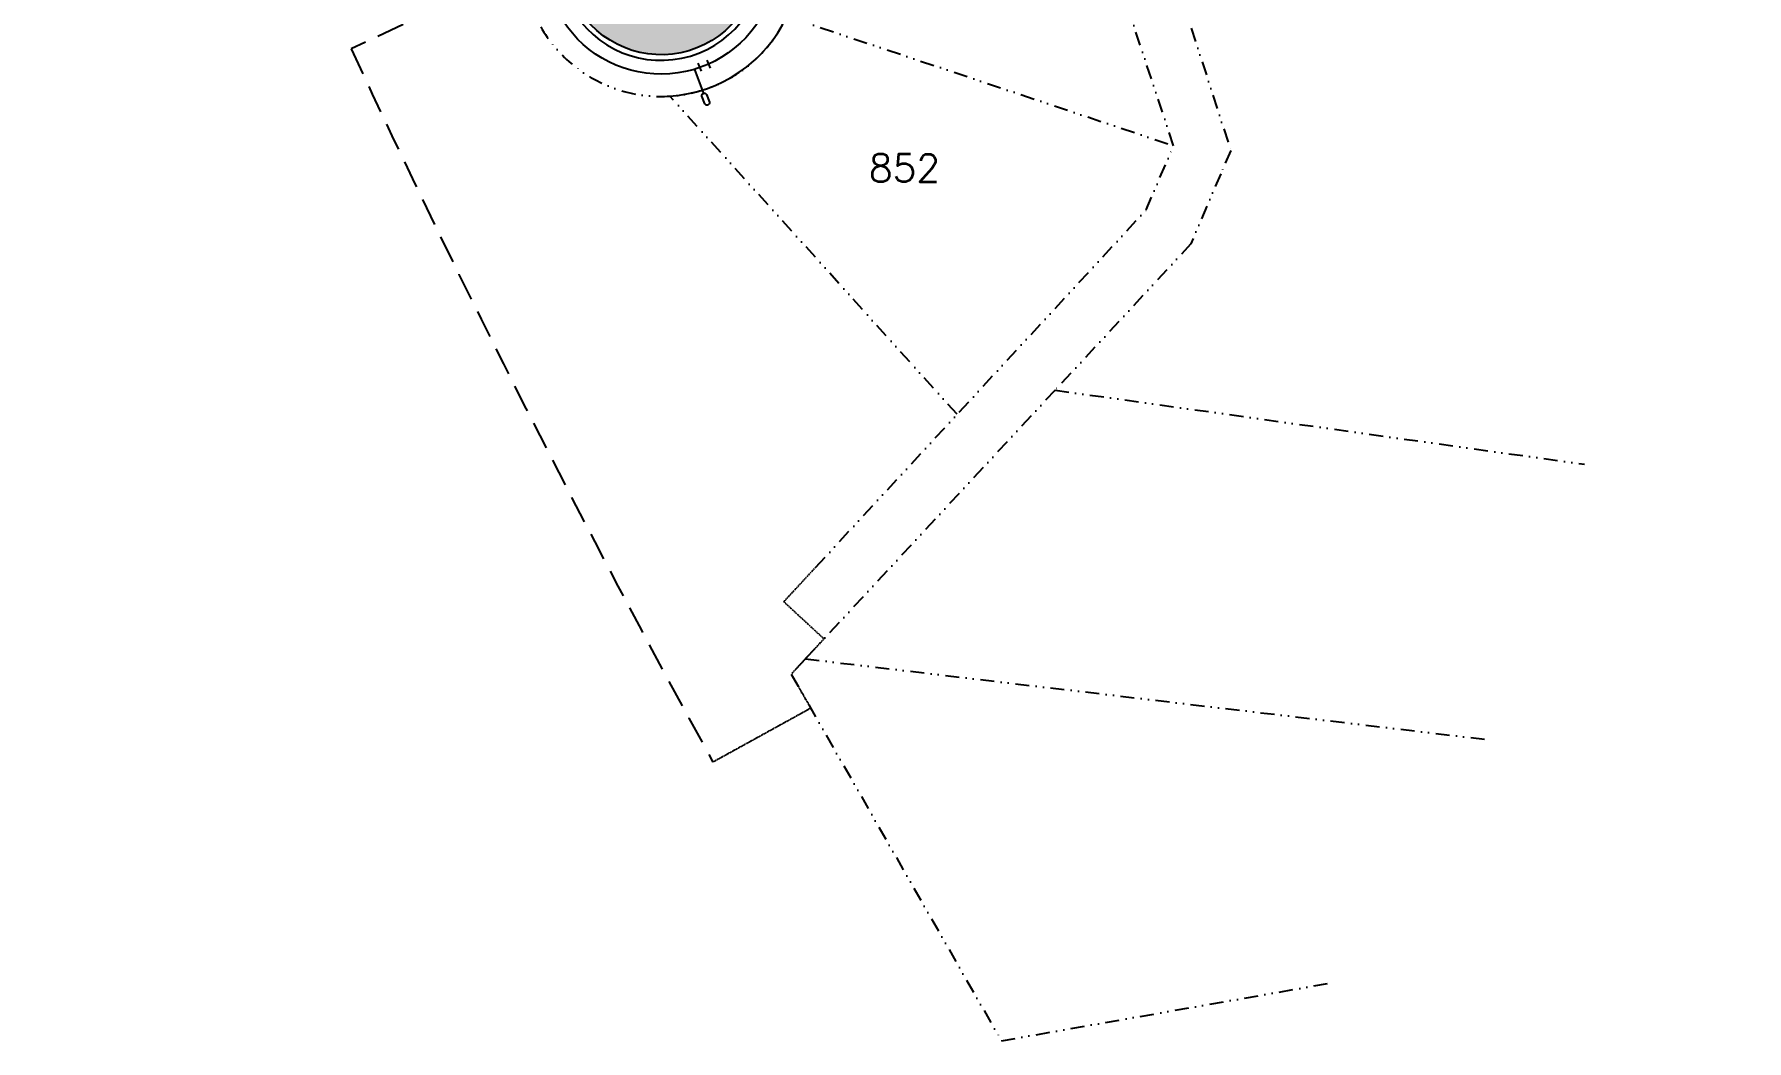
# Model space of a CAD drawing. Header units: feet. Extents: x 2247650 to 2249098, y 83114 to 84783.
# Drawn here: x 2247714 to 2248331, y 83114 to 83477 of the extents above; entities that cross this region are included whole.
import ezdxf

# ---------------------------------------------------------------- set-up
doc = ezdxf.new("R2010")
doc.units = ezdxf.units.FT
doc.header["$MEASUREMENT"] = 0
doc.linetypes.add('DASHED', pattern=[0.75, 0.5, -0.25])
doc.linetypes.add('DIVIDE', pattern=[1.25, 0.5, -0.25, 0, -0.25, 0, -0.25])
for name, color, linetype in [('BARSCALE', 3, 'Continuous'), ('C-TEXT-LOT-NUMBERS', 1, 'Continuous'), ('CURB-BOC', 3, 'Continuous'), ('CURB-EOP', 2, 'Continuous'), ('SL-BOUNDARY', 6, 'Continuous'), ('SL-CALCULATED', 7, 'DIVIDE'), ('SL-EASEMENTS', 1, 'DASHED'), ('TEXT-WATER-PROPOSED', 3, 'Continuous'), ('WATERLINE-PROPOSED', 5, 'ECEC PR W'), ('WATERLINE-SERVICE', 3, 'Continuous')]:
    doc.layers.add(name, color=color, linetype=linetype)
doc.styles.get("Standard").update_dxf_attribs({"font": 'simplex.shx'})
doc.styles.add('TIMES', font='times.ttf', dxfattribs={"height": 4.800000000000001})
doc.linetypes.add('ECEC PR W', pattern='A,2.5,-0.2,[" W ",TIMES,S=0.02,R=0,X=-0.165,Y=-0.045],-0.05', length=2.75)

# ---------------------------------------------------------------- blocks, each defined once
blk = doc.blocks.new('WATER SERVICE')
at = {"layer": 'WATERLINE-SERVICE'}
blk.add_lwpolyline([(-0.8999999999068677, 3.75, -0.8333333334195668), (0.8999999999068677, 3.75), (0.8999999999068677, 0.75, -0.8333333336748219), (-0.8999999999068677, 0.75)], format="xyb", close=True, dxfattribs=at)

msp = doc.modelspace()

# ---------------------------------------------------------------- hatches: boundary and pattern name
at = {"layer": 'BARSCALE'}
h = msp.add_hatch(color=254, dxfattribs=at)
h.dxf.hatch_style = 1
edge = h.paths.add_edge_path()
edge.add_arc((2247728.607661548, 84674.79272150634), 26.23232043521812, 68.57558733223327, 110.2857321461064)
edge.add_line((2247719.512861313, 84699.39799013108), (2247720.091914, 84705.047511))
edge.add_line((2247720.091914, 84705.047511), (2247714.097453, 84707.59810799999))
edge.add_line((2247714.097453, 84707.59810799999), (2247723.802348575, 84727.8306714976))
edge.add_line((2247723.802348575, 84727.8306714976), (2247724.78258041, 84727.36048651063))
edge.add_line((2247724.78258041, 84727.36048651063), (2247779.55605087, 84702.34520497073))
edge.add_arc((2247749.229675849, 84635.94256211568), 73.00000000000175, 55.81559174945761, 65.45361437732208, ccw=False)
edge.add_line((2247790.245330712, 84696.3306077556), (2247843.396521499, 84660.23023599916))
edge.add_arc((2248657.419297662, 85683.08470920192), 1307.235385637401, 231.4860190260196, 237.3507923342248)
edge.add_line((2247952.173500864, 84582.40640944264), (2248101.218673038, 84488.60933314716))
edge.add_arc((2248115.599560679, 84511.46081166973), 27.00000000000418, 237.8169806304406, 319.4813390086776)
edge.add_arc((2248307.949470527, 84347.070092631), 226.0272639943585, 95.60347505689288, 139.481339009, ccw=False)
edge.add_arc((2248328.152838859, 84139.85473027512), 434.2251846789575, 87.13961809053382, 95.58680223314508, ccw=False)
edge.add_line((2248349.82169489, 84573.53891454726), (2248348.823647941, 84553.56383251268))
edge.add_arc((2248328.152838859, 84139.85473027514), 414.2251846789425, 87.13961809051686, 95.58680223315179)
edge.add_arc((2248307.945917918, 84347.07583486238), 206.0212031806931, 95.60426626120615, 135.9941902761762)
edge.add_arc((2248179.181451839, 84471.44746934439), 26.99999999966781, 135.9941902751385, 237.8169806301117)
edge.add_line((2248164.800564198, 84448.59599082211), (2248272.997140551, 84380.50574422762))
edge.add_arc((2248800.308012452, 85218.40640531419), 990.0173096841814, 237.8168138628561, 238.9023912971567)
edge.add_line((2248288.966456708, 84370.66582775307), (2248278.636505134, 84353.54005476409))
edge.add_arc((2248800.306408773, 85218.40380268528), 1010.014252786197, 237.8168155223002, 238.90239295662332, ccw=False)
edge.add_line((2248262.344631188, 84363.57872309984), (2248154.264984841, 84431.59538332753))
edge.add_arc((2248139.884034604, 84408.74394419811), 26.99999999991908, 57.8168236823758, 159.8520917690012)
edge.add_arc((2248307.943040761, 84347.08369037253), 206.0134532713036, 159.8520917689189, 186.6400296927553)
edge.add_arc((2250608.415339468, 84614.8730489876), 2522.019484717076, 186.6397308942743, 193.7228557846362)
edge.add_arc((2248184.359239319, 84023.63105082249), 26.91001433073338, 195.1785800293746, 285.5865354790165)
edge.add_arc((2248326.780768117, 83505.9167084733), 510.037121913155, 96.14371782106463, 105.37058143142289, ccw=False)
edge.add_line((2248272.195197835, 84013.02446945358), (2248595.229246812, 84047.79575186127))
edge.add_arc((2248553.492131381, 84435.53424042907), 389.9783613501587, 276.1438009653874, 281.3714667568084)
edge.add_line((2248630.383830203, 84053.21135467205), (2248634.327212363, 84033.6039648116))
edge.add_arc((2248553.49204165, 84435.53482290778), 409.9789500865838, 276.1437971128137, 281.3714629042223, ccw=False)
edge.add_line((2248597.369676338, 84027.91061767907), (2248274.335652635, 83993.13933799186))
edge.add_arc((2248326.780768118, 83505.91670847357), 490.0371219130059, 96.14371782116145, 105.5009627093766)
edge.add_arc((2248203.031982415, 83952.11130089527), 27.00000000009651, 105.5009627084841, 195.4046224367584)
edge.add_arc((2250608.415339588, 84614.8730490154), 2522.019484841369, 195.4046224373526, 199.4669163677239)
edge.add_arc((2246373.286806886, 83117.87714053955), 1969.896636215834, 17.594206461275007, 19.46718441703672, ccw=False)
edge.add_arc((2248276.771089524, 83721.48608802084), 27.00000000020555, 197.5942064613278, 278.8261472969872)
edge.add_line((2248280.913883251, 83694.80580953391), (2248544.519434517, 83735.73729473975))
edge.add_arc((2248239.1625168, 85702.21752894574), 1990.047074498608, 278.8264518689996, 284.2373237014105)
edge.add_line((2248728.592408353, 83773.29406235249), (2248791.446296523, 83789.21933607211))
edge.add_line((2248791.446296523, 83789.21933607211), (2248834.768849309, 83800.1959602943))
edge.add_line((2248834.768849309, 83800.1959602943), (2248839.681025039, 83780.80857961522))
edge.add_line((2248839.681025039, 83780.80857961522), (2248796.358472253, 83769.83195539303))
edge.add_line((2248796.358472253, 83769.83195539303), (2248733.504584083, 83753.90668167341))
edge.add_arc((2248239.176890477, 85702.14701933463), 2009.975194363451, 278.8263549117743, 284.23722674419326, ccw=False)
edge.add_line((2248547.588258862, 83715.97413919376), (2248293.865080609, 83676.57714445196))
edge.add_arc((2248298.007874337, 83649.89686596519), 27.00000000002106, 98.82614729801578, 195.4515407109357)
edge.add_arc((2246373.286806084, 83117.87714032075), 1969.896637047628, 14.138498822543113, 15.451540711059181, ccw=False)
edge.add_line((2248283.511538722, 83599.057180919), (2248264.117376646, 83594.17184803865))
edge.add_arc((2246373.286806889, 83117.87714052811), 1949.896636216178, 14.13849882241527, 19.4671844173866)
edge.add_arc((2250608.415746775, 84614.87314341242), 2542.019900209687, 186.6397319509578, 199.466917424095, ccw=False)
edge.add_arc((2248307.942891275, 84347.08372413953), 226.0133086917348, 156.300606668632, 186.6400161835723, ccw=False)
edge.add_arc((2248076.266992085, 84448.77940796938), 26.99999999982735, 336.3006066681692, 417.8168084760404)
edge.add_line((2248090.647948386, 84471.63084328207), (2247941.452388995, 84565.5225612289))
edge.add_arc((2248657.419297691, 85683.08470923975), 1327.235385685018, 233.27781149871288, 237.3543181626198, ccw=False)
edge.add_arc((2247847.673750195, 84597.60526302643), 26.99999999974542, 53.27781150404049, 151.3746947165585)
edge.add_arc((2248243.45876579, 84381.58944790596), 477.8975614835069, 151.3746947169763, 175.6735874551015)
edge.add_arc((2249668.873691254, 84273.98091153249), 1907.368545337889, 175.6804703171542, 201.4243044113417)
edge.add_arc((2247952.652063048, 83603.78030387861), 65.00000000424285, 204.0668436126494, 262.9755564500352)
edge.add_arc((2247939.840233526, 83504.60383232939), 35.0037778772877, -150.9546150707664, 82.01452078145257, ccw=False)
edge.add_arc((2249668.663900529, 84273.97338171219), 1927.159917681944, 175.6797058773207, 204.0819533426016, ccw=False)
edge.add_arc((2248243.458765795, 84381.5894479016), 497.89756148819, 150.3259076804307, 175.6735874546167, ccw=False)
edge.add_arc((2247787.398609399, 84641.4482245563), 27.00000000000803, 330.32609848544, 415.8155917481297)
edge.add_line((2247802.568783116, 84663.78352910768), (2247775.292358196, 84682.30971949139))
edge.add_line((2247775.292358196, 84682.30971949139), (2247774.241938117, 84683.02316644859))
edge.add_arc((2247730.978850112, 84619.32618680006), 77.00000000029358, 55.81559175039202, 68.57558733287732)
edge.add_line((2247759.104906285, 84691.00550713866), (2247738.189631913, 84699.21239552842))

# ---------------------------------------------------------------- linework, layer by layer
at = {"layer": 'CURB-BOC'}
msp.add_arc((2247939.840233526, 83504.60383232943), 37.00377787701962, 208.909341919534, 82.04105627276613, dxfattribs=at)
at = {"layer": 'CURB-EOP', "color": 2, "flags": 128}
msp.add_lwpolyline([(2247766.922990881, 84417.64127870215, 0.1128035077070231), (2247893.302492221, 83577.27316440381, 0.2628521483290169), (2247944.703032818, 83539.26818936552, -1.615495750804788), (2247909.238691523, 83487.6094187559, -0.1245665429357114), (2247746.979981612, 84419.15004684438, -0.1110533027698723)], format="xyb", dxfattribs=at)
at = {"layer": 'SL-BOUNDARY'}
msp.add_arc((2247939.840233526, 83504.60383232753), 50.00377787504706, 273.6649899958598, 334.9875164331423, dxfattribs=at)
at = {"layer": 'SL-CALCULATED', "ltscale": 10}
for p, q in [((2248124.41967887, 83436.85680745171, 40.38570899999999), (2248103.039462424, 83501.34502300079)), ((2248126.919814046, 83491.25826759842, 40.38570899999999), (2248145.00631551, 83435.16190350217, 40.38570899999999)), ((2247985.154441379, 83483.46144910193), (2248124.41967887, 83436.85680745171)), ((2248046.478930369, 83340.0922213369), (2247943.036601511, 83454.70231898894)), ((2248114.555336206, 83413.71117408811, 40.38570899999999), (2248124.41967887, 83436.85680745171)), ((2248145.00631551, 83435.16190350217, 40.38570899999999), (2248141.426761377, 83426.7628742601, 40.38570899999999)), ((2248141.426761377, 83426.7628742601, 40.38570899999999), (2248130.64889247, 83401.47379278531, 40.38570899999999)), ((2247995.512024421, 83284.97576513175, 40.38570899999999), (2248114.555336206, 83413.71117408811)), ((2248130.64889247, 83401.47379278531, 40.38570899999999), (2248081.731186487, 83348.80698690766, 40.38570899999999)), ((2248081.731186487, 83348.80698690766, 40.38570899999999), (2247991.824145065, 83252.0093836175, 40.38570899999999)), ((2248081.731186487, 83348.80698690766, 40.38570899999999), (2248272.409592424, 83322.09749216211, 40.38570899999999)), ((2247991.824145065, 83252.0093836175, 40.38570899999999), (2247986.720043857, 83246.51409919787, 40.38570899999999)), ((2247991.824145065, 83252.0093836175, 40.38570899999999), (2248238.644210744, 83222.82057106499, 40.38570899999999)), ((2247986.720043857, 83246.51409919787, 40.38570899999999), (2248062.403508775, 83114.4538961166, 40.38570899999999)), ((2248062.403508775, 83114.4538961166, 40.38570899999999), (2248181.616329169, 83135.34801858396, 40.38570899999999))]:
    msp.add_line(p, q, dxfattribs=at)
at = {"layer": 'SL-CALCULATED', "color": 3, "ltscale": 10, "flags": 128}
msp.add_lwpolyline([(2247896.516790362, 83479.63470990973, 1.603822740141352), (2247946.643126721, 83554.1426902712, -0.2759045673670709), (2247906.099236015, 83585.53655712483)], format="xyb", dxfattribs=at)
at = {"layer": 'SL-CALCULATED', "color": 3, "ltscale": 10, "elevation": 40.38570899999999, "flags": 128}
msp.add_lwpolyline([(2247896.516790362, 83479.63470990973, 1.603822740127456), (2247946.643126721, 83554.1426902712)], format="xyb", dxfattribs=at)
at = {"layer": 'SL-EASEMENTS', "ltscale": 20}
msp.add_line((2247887.763852709, 83499.43299951745, 67.264831393414), (2247828.213241579, 83471.73492554831), dxfattribs=at)
at = {"layer": 'SL-EASEMENTS', "color": 6, "ltscale": 0.25}
for p, q in [((2247984.048367236, 83272.5787763911), (2247995.512024421, 83284.97576513175)), ((2247998.507023486, 83259.20866836881, 34.24539999976717), (2247984.048367236, 83272.57877639084)), ((2247998.5091298, 83259.20671199322, 40.38570899999999), (2247986.720043857, 83246.51409919787, 40.38570899999999)), ((2247986.720043857, 83246.51409919787, 40.38570899999999), (2247993.765846238, 83234.21986697227, 40.38570899999999)), ((2247993.765846238, 83234.21986697227, 41.71497497048302), (2247958.543566491, 83214.81498020225))]:
    msp.add_line(p, q, dxfattribs=at)
at = {"layer": 'SL-EASEMENTS', "ltscale": 20}
msp.add_arc((2251659.107102907, 85253.55344134562), 4225, 204.9439964786562, 208.851533013641, dxfattribs=at)
at = {"layer": 'TEXT-WATER-PROPOSED'}
for p, q in [((2247956.300529094, 83467.65202838439), (2247957.484592105, 83464.7823206652)), ((2247953.11777535, 83466.55168329342), (2247954.301838361, 83463.68197557423))]:
    msp.add_line(p, q, dxfattribs=at)
at = {"layer": 'WATERLINE-PROPOSED', "ltscale": 40, "flags": 128}
msp.add_lwpolyline([(2247974.745194153, 83527.96964238782, -1.044664461771513), (2247903.029665029, 83484.37268300662, -0.1246346856547649), (2247739.99989031, 84419.67761230175, -0.1374360165480769), (2247833.071554254, 84675.70490955768, -0.1364483900716118)], format="xyb", dxfattribs=at)
at = {"layer": 'WATERLINE-SERVICE'}
msp.add_line((2247951.841394239, 83464.35101258243), (2247955.107238413, 83455.70699315332), dxfattribs=at)

# ---------------------------------------------------------------- block references
at = {"layer": 'WATERLINE-SERVICE', "rotation": 200.6973400981567}
msp.add_blockref('WATER SERVICE', (2247955.107238412, 83455.70699315309), dxfattribs=at)

# ---------------------------------------------------------------- texts
at = {"layer": 'C-TEXT-LOT-NUMBERS', "insert": (2248014.661405185, 83433.82543281619), "char_height": 10, "attachment_point": 1}
msp.add_mtext_dynamic_manual_height_columns('852', width=19.7571253394708, gutter_width=1, heights=[0], dxfattribs=at)

doc.saveas('drawing.dxf')
